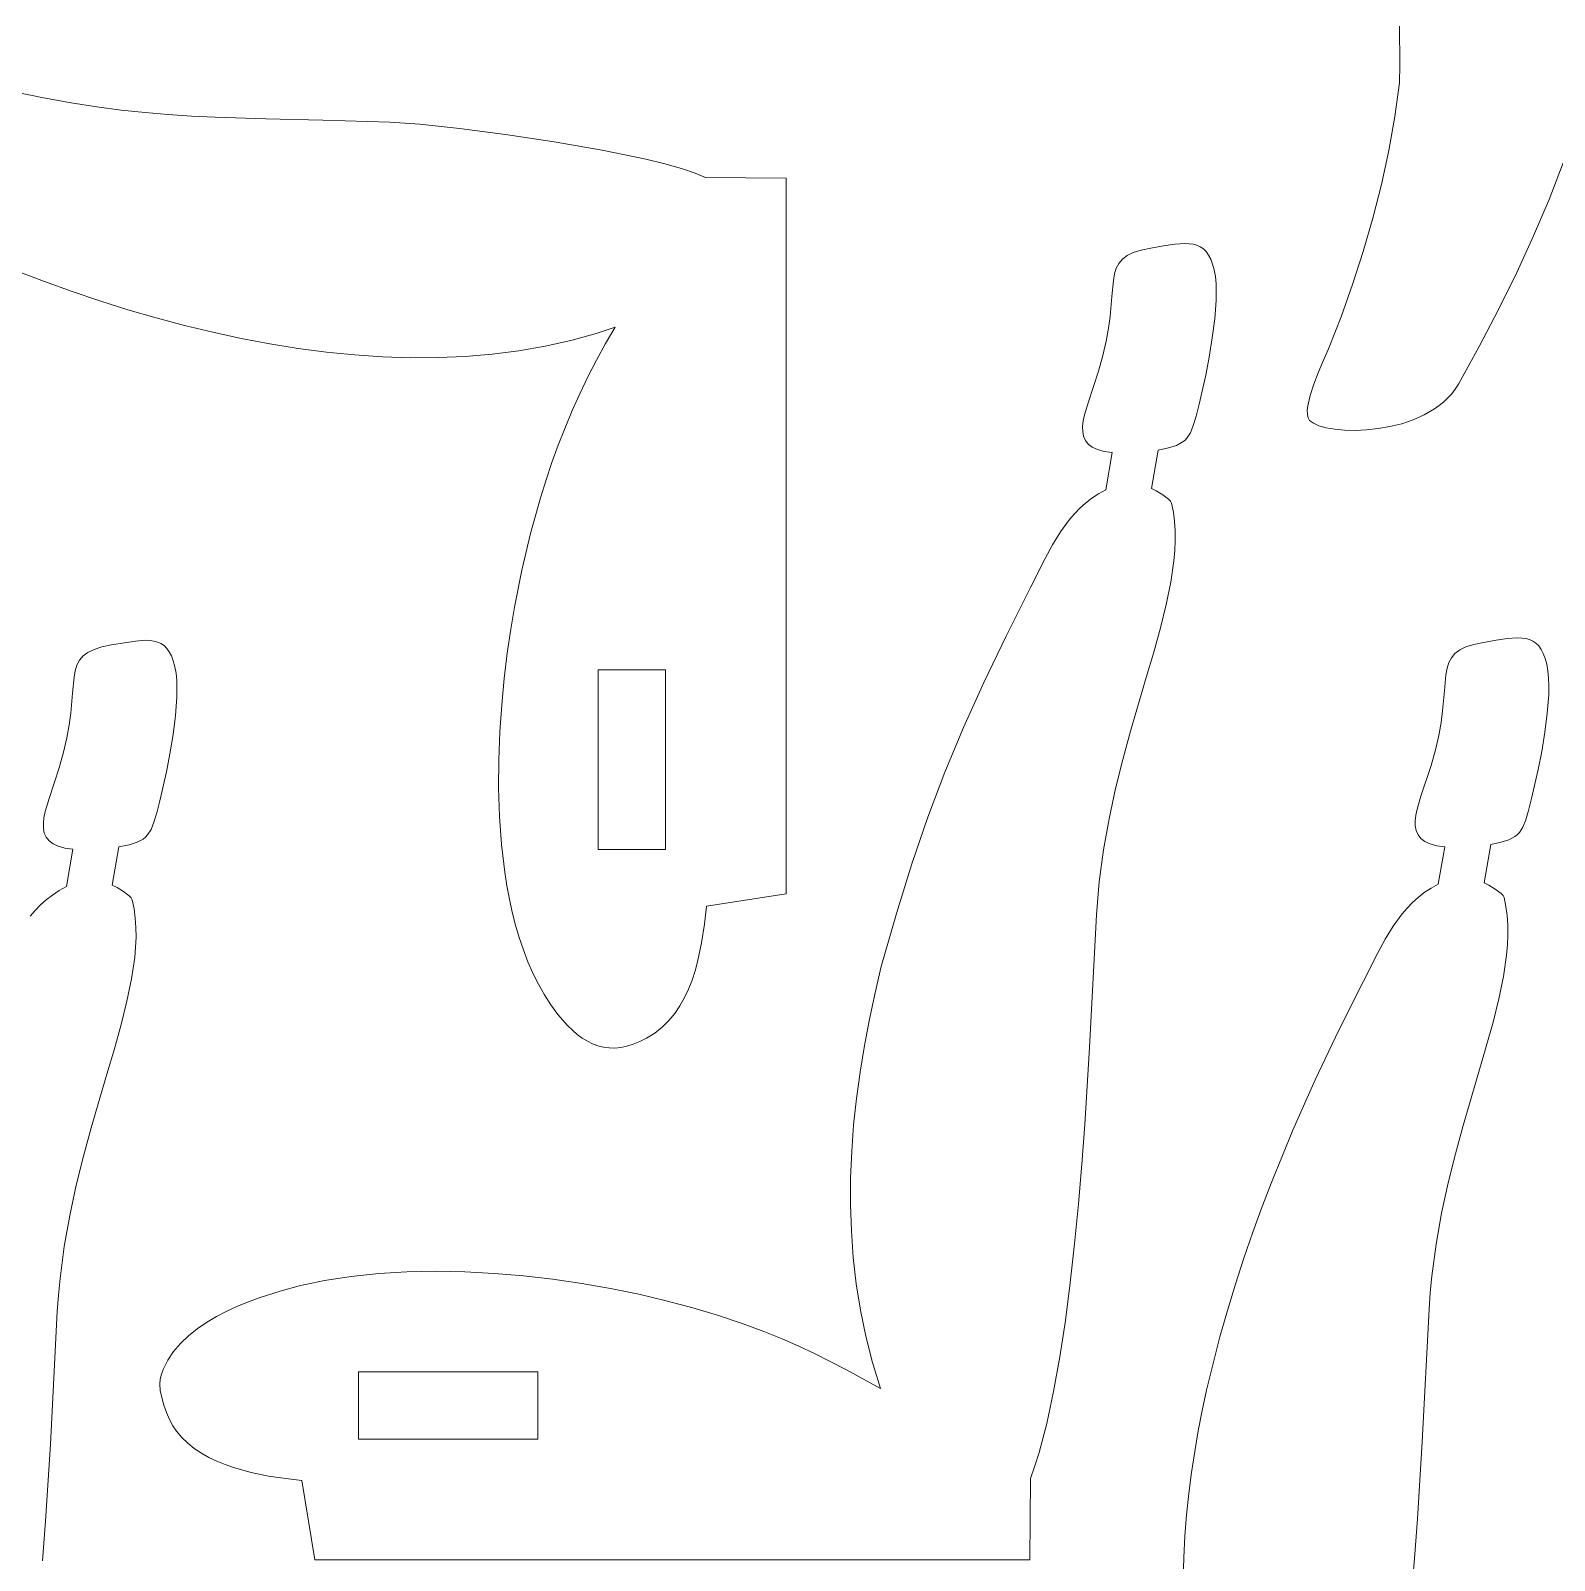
# Model space of a CAD drawing. Header units: centimetres. Extents: x -43.9 to 43.9, y -33.6 to 33.6.
# Drawn here: x 16.09 to 22.96, y -27.88 to -20.99 of the extents above; entities that cross this region are included whole.
import ezdxf

# ---------------------------------------------------------------- set-up
doc = ezdxf.new("R2010")
doc.units = ezdxf.units.CM
doc.header["$MEASUREMENT"] = 0
doc.layers.add('Camada 1', color=7, linetype='Continuous')

msp = doc.modelspace()

# ---------------------------------------------------------------- linework, layer by layer
at = {"layer": 'Camada 1', "color": 3, "lineweight": 9}
for points in [[(22.25954, -20.96661), (22.25954, -20.96661), (22.2615, -21.14157), (22.2615, -21.14157)], [(22.2615, -21.14157), (22.2615, -21.14157), (22.26044, -21.2224), (22.26044, -21.2224)], [(22.26044, -21.2224), (22.26044, -21.2224), (22.23918, -21.3744), (22.23918, -21.3744)], [(16.15002, -21.28924), (16.15002, -21.28924), (16.01711, -21.26226), (16.01711, -21.26226)], [(16.27358, -21.31162), (16.27358, -21.31162), (16.15002, -21.28924), (16.15002, -21.28924)], [(16.38968, -21.3299), (16.38968, -21.3299), (16.27358, -21.31162), (16.27358, -21.31162)], [(16.50018, -21.34456), (16.50018, -21.34456), (16.38968, -21.3299), (16.38968, -21.3299)], [(16.60696, -21.35609), (16.60696, -21.35609), (16.50018, -21.34456), (16.50018, -21.34456)], [(16.71192, -21.36498), (16.71192, -21.36498), (16.60696, -21.35609), (16.60696, -21.35609)], [(16.8169, -21.37171), (16.8169, -21.37171), (16.71192, -21.36498), (16.71192, -21.36498)], [(16.9238, -21.37675), (16.9238, -21.37675), (16.8169, -21.37171), (16.8169, -21.37171)], [(17.15087, -21.38377), (17.15087, -21.38377), (16.9238, -21.37675), (16.9238, -21.37675)], [(17.40814, -21.38995), (17.40814, -21.38995), (17.15087, -21.38377), (17.15087, -21.38377)], [(17.71063, -21.39916), (17.71063, -21.39916), (17.40814, -21.38995), (17.40814, -21.38995)], [(17.8452, -21.4085), (17.8452, -21.4085), (17.71063, -21.39916), (17.71063, -21.39916)], [(18.02418, -21.42757), (18.02418, -21.42757), (17.8452, -21.4085), (17.8452, -21.4085)], [(18.23151, -21.45463), (18.23151, -21.45463), (18.02418, -21.42757), (18.02418, -21.42757)], [(22.23918, -21.3744), (22.23918, -21.3744), (22.21175, -21.527), (22.21175, -21.527)], [(18.45121, -21.48795), (18.45121, -21.48795), (18.23151, -21.45463), (18.23151, -21.45463)], [(18.66722, -21.52578), (18.66722, -21.52578), (18.45121, -21.48795), (18.45121, -21.48795)], [(18.76883, -21.54584), (18.76883, -21.54584), (18.66722, -21.52578), (18.66722, -21.52578)], [(18.86352, -21.56639), (18.86352, -21.56639), (18.76883, -21.54584), (18.76883, -21.54584)], [(18.94929, -21.58719), (18.94929, -21.58719), (18.86352, -21.56639), (18.86352, -21.56639)], [(22.21175, -21.527), (22.21175, -21.527), (22.17858, -21.6796), (22.17858, -21.6796)], [(19.02411, -21.60804), (19.02411, -21.60804), (18.94929, -21.58719), (18.94929, -21.58719)], [(19.08599, -21.62872), (19.08599, -21.62872), (19.02411, -21.60804), (19.02411, -21.60804)], [(19.13295, -21.64901), (19.13295, -21.64901), (19.08599, -21.62872), (19.08599, -21.62872)], [(22.93392, -21.74745), (22.93392, -21.74745), (22.99752, -21.58252), (22.99752, -21.58252)], [(19.49638, -21.65152), (19.49638, -21.65152), (19.13295, -21.64901), (19.13295, -21.64901)], [(19.49613, -24.87653), (19.49613, -24.87653), (19.49638, -21.65152), (19.49638, -21.65152)], [(22.17858, -21.6796), (22.17858, -21.6796), (22.14003, -21.83155), (22.14003, -21.83155)], [(22.86416, -21.91224), (22.86416, -21.91224), (22.93392, -21.74745), (22.93392, -21.74745)], [(22.14003, -21.83155), (22.14003, -21.83155), (22.09656, -21.98221), (22.09656, -21.98221)], [(22.78832, -22.07741), (22.78832, -22.07741), (22.86416, -21.91224), (22.86416, -21.91224)], [(21.0605, -21.98726), (21.0605, -21.98726), (21.03255, -22.00068), (21.03255, -22.00068)], [(21.09591, -21.97616), (21.09591, -21.97616), (21.0605, -21.98726), (21.0605, -21.98726)], [(21.13979, -21.96706), (21.13979, -21.96706), (21.09591, -21.97616), (21.09591, -21.97616)], [(21.19721, -21.95726), (21.19721, -21.95726), (21.13979, -21.96706), (21.13979, -21.96706)], [(21.24791, -21.94975), (21.24791, -21.94975), (21.19721, -21.95726), (21.19721, -21.95726)], [(21.29215, -21.94656), (21.29215, -21.94656), (21.24791, -21.94975), (21.24791, -21.94975)], [(21.31191, -21.9472), (21.31191, -21.9472), (21.29215, -21.94656), (21.29215, -21.94656)], [(21.33015, -21.94968), (21.33015, -21.94968), (21.31191, -21.9472), (21.31191, -21.9472)], [(21.34691, -21.95424), (21.34691, -21.95424), (21.33015, -21.94968), (21.33015, -21.94968)], [(21.3622, -21.96113), (21.3622, -21.96113), (21.34691, -21.95424), (21.34691, -21.95424)], [(21.37606, -21.97059), (21.37606, -21.97059), (21.3622, -21.96113), (21.3622, -21.96113)], [(21.38852, -21.98288), (21.38852, -21.98288), (21.37606, -21.97059), (21.37606, -21.97059)], [(21.39963, -21.99825), (21.39963, -21.99825), (21.38852, -21.98288), (21.38852, -21.98288)], [(22.09656, -21.98221), (22.09656, -21.98221), (22.04856, -22.13097), (22.04856, -22.13097)], [(20.98374, -22.05778), (20.98374, -22.05778), (20.97589, -22.08342), (20.97589, -22.08342)], [(20.99515, -22.03563), (20.99515, -22.03563), (20.98374, -22.05778), (20.98374, -22.05778)], [(21.01109, -22.0167), (21.01109, -22.0167), (20.99515, -22.03563), (20.99515, -22.03563)], [(21.03255, -22.00068), (21.03255, -22.00068), (21.01109, -22.0167), (21.01109, -22.0167)], [(21.40938, -22.01696), (21.40938, -22.01696), (21.39963, -21.99825), (21.39963, -21.99825)], [(21.41784, -22.03925), (21.41784, -22.03925), (21.40938, -22.01696), (21.40938, -22.01696)], [(21.42503, -22.06537), (21.42503, -22.06537), (21.41784, -22.03925), (21.41784, -22.03925)], [(16.03047, -22.07127), (16.03047, -22.07127), (16.15367, -22.11807), (16.15367, -22.11807)], [(16.15367, -22.11807), (16.15367, -22.11807), (16.27812, -22.16269), (16.27812, -22.16269)], [(20.97062, -22.11287), (20.97062, -22.11287), (20.9639, -22.18442), (20.9639, -22.18442)], [(20.97589, -22.08342), (20.97589, -22.08342), (20.97062, -22.11287), (20.97062, -22.11287)], [(21.43024, -22.09475), (21.43024, -22.09475), (21.42503, -22.06537), (21.42503, -22.06537)], [(21.43328, -22.12773), (21.43328, -22.12773), (21.43024, -22.09475), (21.43024, -22.09475)], [(21.43431, -22.16379), (21.43431, -22.16379), (21.43328, -22.12773), (21.43328, -22.12773)], [(22.04856, -22.13097), (22.04856, -22.13097), (21.99643, -22.27721), (21.99643, -22.27721)], [(22.70648, -22.2435), (22.70648, -22.2435), (22.78832, -22.07741), (22.78832, -22.07741)], [(16.27812, -22.16269), (16.27812, -22.16269), (16.40363, -22.20492), (16.40363, -22.20492)], [(20.9639, -22.18442), (20.9639, -22.18442), (20.95574, -22.27479), (20.95574, -22.27479)], [(21.43354, -22.20241), (21.43354, -22.20241), (21.43431, -22.16379), (21.43431, -22.16379)], [(16.40363, -22.20492), (16.40363, -22.20492), (16.53002, -22.24461), (16.53002, -22.24461)], [(16.53002, -22.24461), (16.53002, -22.24461), (16.65712, -22.28155), (16.65712, -22.28155)], [(21.42742, -22.28513), (21.42742, -22.28513), (21.43354, -22.20241), (21.43354, -22.20241)], [(22.61872, -22.41101), (22.61872, -22.41101), (22.70648, -22.2435), (22.70648, -22.2435)], [(16.65712, -22.28155), (16.65712, -22.28155), (16.78475, -22.31556), (16.78475, -22.31556)], [(16.78475, -22.31556), (16.78475, -22.31556), (16.91271, -22.34647), (16.91271, -22.34647)], [(18.64006, -22.3517), (18.64006, -22.3517), (18.72555, -22.32362), (18.72555, -22.32362)], [(18.72555, -22.32362), (18.72555, -22.32362), (18.68239, -22.39749), (18.68239, -22.39749)], [(20.94869, -22.32778), (20.94869, -22.32778), (20.93835, -22.38637), (20.93835, -22.38637)], [(20.95574, -22.27479), (20.95574, -22.27479), (20.94869, -22.32778), (20.94869, -22.32778)], [(21.41651, -22.37165), (21.41651, -22.37165), (21.42742, -22.28513), (21.42742, -22.28513)], [(21.99643, -22.27721), (21.99643, -22.27721), (21.94059, -22.42029), (21.94059, -22.42029)], [(16.91271, -22.34647), (16.91271, -22.34647), (17.04085, -22.3741), (17.04085, -22.3741)], [(17.04085, -22.3741), (17.04085, -22.3741), (17.16897, -22.39826), (17.16897, -22.39826)], [(17.16897, -22.39826), (17.16897, -22.39826), (17.2969, -22.41878), (17.2969, -22.41878)], [(18.40997, -22.40926), (18.40997, -22.40926), (18.5261, -22.3833), (18.5261, -22.3833)], [(18.5261, -22.3833), (18.5261, -22.3833), (18.64006, -22.3517), (18.64006, -22.3517)], [(18.68239, -22.39749), (18.68239, -22.39749), (18.64153, -22.47198), (18.64153, -22.47198)], [(20.93835, -22.38637), (20.93835, -22.38637), (20.92373, -22.45088), (20.92373, -22.45088)], [(21.40241, -22.45769), (21.40241, -22.45769), (21.41651, -22.37165), (21.41651, -22.37165)], [(17.2969, -22.41878), (17.2969, -22.41878), (17.42446, -22.43546), (17.42446, -22.43546)], [(17.42446, -22.43546), (17.42446, -22.43546), (17.55146, -22.44813), (17.55146, -22.44813)], [(17.55146, -22.44813), (17.55146, -22.44813), (17.67773, -22.45662), (17.67773, -22.45662)], [(17.67773, -22.45662), (17.67773, -22.45662), (17.8031, -22.46071), (17.8031, -22.46071)], [(17.8031, -22.46071), (17.8031, -22.46071), (17.92737, -22.46026), (17.92737, -22.46026)], [(17.92737, -22.46026), (17.92737, -22.46026), (18.05037, -22.45507), (18.05037, -22.45507)], [(18.05037, -22.45507), (18.05037, -22.45507), (18.17193, -22.44497), (18.17193, -22.44497)], [(18.17193, -22.44497), (18.17193, -22.44497), (18.29186, -22.42975), (18.29186, -22.42975)], [(18.29186, -22.42975), (18.29186, -22.42975), (18.40997, -22.40926), (18.40997, -22.40926)], [(18.64153, -22.47198), (18.64153, -22.47198), (18.60289, -22.54713), (18.60289, -22.54713)], [(20.92373, -22.45088), (20.92373, -22.45088), (20.90387, -22.52159), (20.90387, -22.52159)], [(21.38671, -22.539), (21.38671, -22.539), (21.40241, -22.45769), (21.40241, -22.45769)], [(21.94059, -22.42029), (21.94059, -22.42029), (21.91341, -22.48219), (21.91341, -22.48219)], [(22.52509, -22.58048), (22.52509, -22.58048), (22.61872, -22.41101), (22.61872, -22.41101)], [(20.90387, -22.52159), (20.90387, -22.52159), (20.85794, -22.6591), (20.85794, -22.6591)], [(21.35691, -22.67035), (21.35691, -22.67035), (21.38671, -22.539), (21.38671, -22.539)], [(21.89386, -22.52861), (21.89386, -22.52861), (21.87427, -22.5796), (21.87427, -22.5796)], [(21.91341, -22.48219), (21.91341, -22.48219), (21.89386, -22.52861), (21.89386, -22.52861)], [(18.60289, -22.54713), (18.60289, -22.54713), (18.56643, -22.62293), (18.56643, -22.62293)], [(21.87427, -22.5796), (21.87427, -22.5796), (21.85761, -22.63088), (21.85761, -22.63088)], [(22.49566, -22.62313), (22.49566, -22.62313), (22.51128, -22.60252), (22.51128, -22.60252)], [(22.51128, -22.60252), (22.51128, -22.60252), (22.52509, -22.58048), (22.52509, -22.58048)], [(18.56643, -22.62293), (18.56643, -22.62293), (18.53204, -22.69939), (18.53204, -22.69939)], [(20.85794, -22.6591), (20.85794, -22.6591), (20.84059, -22.7187), (20.84059, -22.7187)], [(21.3432, -22.72394), (21.3432, -22.72394), (21.35691, -22.67035), (21.35691, -22.67035)], [(21.84685, -22.67814), (21.84685, -22.67814), (21.84459, -22.69891), (21.84459, -22.69891)], [(21.85761, -22.63088), (21.85761, -22.63088), (21.84685, -22.67814), (21.84685, -22.67814)], [(22.41792, -22.692), (22.41792, -22.692), (22.43938, -22.67676), (22.43938, -22.67676)], [(22.43938, -22.67676), (22.43938, -22.67676), (22.45958, -22.66023), (22.45958, -22.66023)], [(22.45958, -22.66023), (22.45958, -22.66023), (22.47838, -22.64236), (22.47838, -22.64236)], [(22.47838, -22.64236), (22.47838, -22.64236), (22.49566, -22.62313), (22.49566, -22.62313)], [(18.53204, -22.69939), (18.53204, -22.69939), (18.49968, -22.7765), (18.49968, -22.7765)], [(20.83502, -22.74581), (20.83502, -22.74581), (20.83217, -22.77098), (20.83217, -22.77098)], [(20.84059, -22.7187), (20.84059, -22.7187), (20.83502, -22.74581), (20.83502, -22.74581)], [(21.33074, -22.7662), (21.33074, -22.7662), (21.3432, -22.72394), (21.3432, -22.72394)], [(21.84459, -22.69891), (21.84459, -22.69891), (21.84492, -22.71707), (21.84492, -22.71707)], [(21.84492, -22.71707), (21.84492, -22.71707), (21.84821, -22.73209), (21.84821, -22.73209)], [(21.84821, -22.73209), (21.84821, -22.73209), (21.8548, -22.74341), (21.8548, -22.74341)], [(21.8548, -22.74341), (21.8548, -22.74341), (21.87178, -22.75638), (21.87178, -22.75638)], [(22.27016, -22.75818), (22.27016, -22.75818), (22.32215, -22.74071), (22.32215, -22.74071)], [(22.32215, -22.74071), (22.32215, -22.74071), (22.37175, -22.71874), (22.37175, -22.71874)], [(22.37175, -22.71874), (22.37175, -22.71874), (22.41792, -22.692), (22.41792, -22.692)], [(18.49968, -22.7765), (18.49968, -22.7765), (18.46928, -22.85428), (18.46928, -22.85428)], [(20.83217, -22.77098), (20.83217, -22.77098), (20.83253, -22.79408), (20.83253, -22.79408)], [(20.83253, -22.79408), (20.83253, -22.79408), (20.83658, -22.81501), (20.83658, -22.81501)], [(20.83658, -22.81501), (20.83658, -22.81501), (20.84481, -22.83365), (20.84481, -22.83365)], [(21.30176, -22.82358), (21.30176, -22.82358), (21.31758, -22.79884), (21.31758, -22.79884)], [(21.31758, -22.79884), (21.31758, -22.79884), (21.33074, -22.7662), (21.33074, -22.7662)], [(21.87178, -22.75638), (21.87178, -22.75638), (21.89706, -22.76752), (21.89706, -22.76752)], [(21.89706, -22.76752), (21.89706, -22.76752), (21.92957, -22.77653), (21.92957, -22.77653)], [(21.92957, -22.77653), (21.92957, -22.77653), (21.96826, -22.78318), (21.96826, -22.78318)], [(21.96826, -22.78318), (21.96826, -22.78318), (22.01205, -22.78716), (22.01205, -22.78716)], [(22.01205, -22.78716), (22.01205, -22.78716), (22.05987, -22.78826), (22.05987, -22.78826)], [(22.05987, -22.78826), (22.05987, -22.78826), (22.11066, -22.78616), (22.11066, -22.78616)], [(22.11066, -22.78616), (22.11066, -22.78616), (22.16336, -22.78063), (22.16336, -22.78063)], [(22.16336, -22.78063), (22.16336, -22.78063), (22.21688, -22.77138), (22.21688, -22.77138)], [(22.21688, -22.77138), (22.21688, -22.77138), (22.27016, -22.75818), (22.27016, -22.75818)], [(18.46928, -22.85428), (18.46928, -22.85428), (18.44075, -22.93272), (18.44075, -22.93272)], [(20.84481, -22.83365), (20.84481, -22.83365), (20.85771, -22.84987), (20.85771, -22.84987)], [(20.85771, -22.84987), (20.85771, -22.84987), (20.87576, -22.86356), (20.87576, -22.86356)], [(20.87576, -22.86356), (20.87576, -22.86356), (20.89946, -22.87463), (20.89946, -22.87463)], [(20.89946, -22.87463), (20.89946, -22.87463), (20.92928, -22.88294), (20.92928, -22.88294)], [(20.92928, -22.88294), (20.92928, -22.88294), (20.96572, -22.88837), (20.96572, -22.88837)], [(20.96572, -22.88837), (20.96572, -22.88837), (20.9361, -23.05629), (20.9361, -23.05629)], [(21.1424, -23.05013), (21.1424, -23.05013), (21.17278, -22.87779), (21.17278, -22.87779)], [(21.17278, -22.87779), (21.17278, -22.87779), (21.21879, -22.86752), (21.21879, -22.86752)], [(21.21879, -22.86752), (21.21879, -22.86752), (21.25433, -22.85621), (21.25433, -22.85621)], [(21.25433, -22.85621), (21.25433, -22.85621), (21.28133, -22.84213), (21.28133, -22.84213)], [(21.28133, -22.84213), (21.28133, -22.84213), (21.29224, -22.83351), (21.29224, -22.83351)], [(21.29224, -22.83351), (21.29224, -22.83351), (21.30176, -22.82358), (21.30176, -22.82358)], [(18.44075, -22.93272), (18.44075, -22.93272), (18.41404, -23.01185), (18.41404, -23.01185)], [(18.41404, -23.01185), (18.41404, -23.01185), (18.38906, -23.09165), (18.38906, -23.09165)], [(18.38906, -23.09165), (18.38906, -23.09165), (18.34406, -23.25331), (18.34406, -23.25331)], [(20.87307, -23.09451), (20.87307, -23.09451), (20.84512, -23.11616), (20.84512, -23.11616)], [(20.90334, -23.07451), (20.90334, -23.07451), (20.87307, -23.09451), (20.87307, -23.09451)], [(20.9361, -23.05629), (20.9361, -23.05629), (20.90334, -23.07451), (20.90334, -23.07451)], [(21.16413, -23.06105), (21.16413, -23.06105), (21.1424, -23.05013), (21.1424, -23.05013)], [(21.19308, -23.07824), (21.19308, -23.07824), (21.16413, -23.06105), (21.16413, -23.06105)], [(21.21929, -23.0978), (21.21929, -23.0978), (21.19308, -23.07824), (21.19308, -23.07824)], [(20.7953, -23.16395), (20.7953, -23.16395), (20.77303, -23.18985), (20.77303, -23.18985)], [(20.81926, -23.13934), (20.81926, -23.13934), (20.7953, -23.16395), (20.7953, -23.16395)], [(20.84512, -23.11616), (20.84512, -23.11616), (20.81926, -23.13934), (20.81926, -23.13934)], [(21.22828, -23.10726), (21.22828, -23.10726), (21.21929, -23.0978), (21.21929, -23.0978)], [(21.23285, -23.11588), (21.23285, -23.11588), (21.22828, -23.10726), (21.22828, -23.10726)], [(21.24109, -23.15637), (21.24109, -23.15637), (21.23285, -23.11588), (21.23285, -23.11588)], [(21.24656, -23.19804), (21.24656, -23.19804), (21.24109, -23.15637), (21.24109, -23.15637)], [(20.77303, -23.18985), (20.77303, -23.18985), (20.73276, -23.24506), (20.73276, -23.24506)], [(21.2494, -23.24086), (21.2494, -23.24086), (21.24656, -23.19804), (21.24656, -23.19804)], [(18.34406, -23.25331), (18.34406, -23.25331), (18.30519, -23.41776), (18.30519, -23.41776)], [(20.73276, -23.24506), (20.73276, -23.24506), (20.69687, -23.304), (20.69687, -23.304)], [(21.24785, -23.33001), (21.24785, -23.33001), (21.24978, -23.28486), (21.24978, -23.28486)], [(21.24978, -23.28486), (21.24978, -23.28486), (21.2494, -23.24086), (21.2494, -23.24086)], [(20.66372, -23.36573), (20.66372, -23.36573), (20.59924, -23.49364), (20.59924, -23.49364)], [(20.69687, -23.304), (20.69687, -23.304), (20.66372, -23.36573), (20.66372, -23.36573)], [(21.24377, -23.37631), (21.24377, -23.37631), (21.24785, -23.33001), (21.24785, -23.33001)], [(18.30519, -23.41776), (18.30519, -23.41776), (18.27188, -23.58502), (18.27188, -23.58502)], [(21.22977, -23.47238), (21.22977, -23.47238), (21.24377, -23.37631), (21.24377, -23.37631)], [(20.59924, -23.49364), (20.59924, -23.49364), (20.48718, -23.71536), (20.48718, -23.71536)], [(21.20904, -23.57302), (21.20904, -23.57302), (21.22977, -23.47238), (21.22977, -23.47238)], [(21.18282, -23.67819), (21.18282, -23.67819), (21.20904, -23.57302), (21.20904, -23.57302)], [(18.27188, -23.58502), (18.27188, -23.58502), (18.25491, -23.68496), (18.25491, -23.68496)], [(18.25491, -23.68496), (18.25491, -23.68496), (18.23927, -23.79237), (18.23927, -23.79237)], [(20.48718, -23.71536), (20.48718, -23.71536), (20.38635, -23.92515), (20.38635, -23.92515)], [(21.15239, -23.78787), (21.15239, -23.78787), (21.18282, -23.67819), (21.18282, -23.67819)], [(16.37721, -23.77524), (16.37721, -23.77524), (16.34925, -23.78867), (16.34925, -23.78867)], [(16.41262, -23.76414), (16.41262, -23.76414), (16.37721, -23.77524), (16.37721, -23.77524)], [(16.45649, -23.75505), (16.45649, -23.75505), (16.41262, -23.76414), (16.41262, -23.76414)], [(16.5139, -23.74524), (16.5139, -23.74524), (16.45649, -23.75505), (16.45649, -23.75505)], [(16.5646, -23.73775), (16.5646, -23.73775), (16.5139, -23.74524), (16.5139, -23.74524)], [(16.60883, -23.73456), (16.60883, -23.73456), (16.5646, -23.73775), (16.5646, -23.73775)], [(16.6286, -23.7352), (16.6286, -23.7352), (16.60883, -23.73456), (16.60883, -23.73456)], [(16.64684, -23.73768), (16.64684, -23.73768), (16.6286, -23.7352), (16.6286, -23.7352)], [(16.66359, -23.74222), (16.66359, -23.74222), (16.64684, -23.73768), (16.64684, -23.73768)], [(16.67888, -23.74911), (16.67888, -23.74911), (16.66359, -23.74222), (16.66359, -23.74222)], [(16.69275, -23.75857), (16.69275, -23.75857), (16.67888, -23.74911), (16.67888, -23.74911)], [(16.70522, -23.77087), (16.70522, -23.77087), (16.69275, -23.75857), (16.69275, -23.75857)], [(16.71631, -23.78624), (16.71631, -23.78624), (16.70522, -23.77087), (16.70522, -23.77087)], [(22.53117, -23.7778), (22.53117, -23.7778), (22.50972, -23.79383), (22.50972, -23.79383)], [(22.55913, -23.76439), (22.55913, -23.76439), (22.53117, -23.7778), (22.53117, -23.7778)], [(22.59454, -23.75329), (22.59454, -23.75329), (22.55913, -23.76439), (22.55913, -23.76439)], [(22.63842, -23.7442), (22.63842, -23.7442), (22.59454, -23.75329), (22.59454, -23.75329)], [(22.69582, -23.73438), (22.69582, -23.73438), (22.63842, -23.7442), (22.63842, -23.7442)], [(22.74653, -23.72688), (22.74653, -23.72688), (22.69582, -23.73438), (22.69582, -23.73438)], [(22.79076, -23.72369), (22.79076, -23.72369), (22.74653, -23.72688), (22.74653, -23.72688)], [(22.81053, -23.72434), (22.81053, -23.72434), (22.79076, -23.72369), (22.79076, -23.72369)], [(22.82877, -23.72681), (22.82877, -23.72681), (22.81053, -23.72434), (22.81053, -23.72434)], [(22.84552, -23.73137), (22.84552, -23.73137), (22.82877, -23.72681), (22.82877, -23.72681)], [(22.86083, -23.73825), (22.86083, -23.73825), (22.84552, -23.73137), (22.84552, -23.73137)], [(22.87469, -23.74771), (22.87469, -23.74771), (22.86083, -23.73825), (22.86083, -23.73825)], [(22.88715, -23.76001), (22.88715, -23.76001), (22.87469, -23.74771), (22.87469, -23.74771)], [(22.89825, -23.77539), (22.89825, -23.77539), (22.88715, -23.76001), (22.88715, -23.76001)], [(22.90801, -23.79409), (22.90801, -23.79409), (22.89825, -23.77539), (22.89825, -23.77539)], [(16.30044, -23.84576), (16.30044, -23.84576), (16.29259, -23.87142), (16.29259, -23.87142)], [(16.31185, -23.82362), (16.31185, -23.82362), (16.30044, -23.84576), (16.30044, -23.84576)], [(16.3278, -23.80469), (16.3278, -23.80469), (16.31185, -23.82362), (16.31185, -23.82362)], [(16.34925, -23.78867), (16.34925, -23.78867), (16.3278, -23.80469), (16.3278, -23.80469)], [(16.72608, -23.80495), (16.72608, -23.80495), (16.71631, -23.78624), (16.71631, -23.78624)], [(16.73454, -23.82724), (16.73454, -23.82724), (16.72608, -23.80495), (16.72608, -23.80495)], [(16.74172, -23.85336), (16.74172, -23.85336), (16.73454, -23.82724), (16.73454, -23.82724)], [(16.74694, -23.88274), (16.74694, -23.88274), (16.74172, -23.85336), (16.74172, -23.85336)], [(18.23927, -23.79237), (18.23927, -23.79237), (18.22552, -23.90606), (18.22552, -23.90606)], [(21.11899, -23.90202), (21.11899, -23.90202), (21.15239, -23.78787), (21.15239, -23.78787)], [(22.48236, -23.83491), (22.48236, -23.83491), (22.47451, -23.86056), (22.47451, -23.86056)], [(22.49377, -23.81277), (22.49377, -23.81277), (22.48236, -23.83491), (22.48236, -23.83491)], [(22.50972, -23.79383), (22.50972, -23.79383), (22.49377, -23.81277), (22.49377, -23.81277)], [(22.91647, -23.81638), (22.91647, -23.81638), (22.90801, -23.79409), (22.90801, -23.79409)], [(22.92366, -23.8425), (22.92366, -23.8425), (22.91647, -23.81638), (22.91647, -23.81638)], [(22.92888, -23.87186), (22.92888, -23.87186), (22.92366, -23.8425), (22.92366, -23.8425)], [(16.2873, -23.90087), (16.2873, -23.90087), (16.28058, -23.97242), (16.28058, -23.97242)], [(16.29259, -23.87142), (16.29259, -23.87142), (16.2873, -23.90087), (16.2873, -23.90087)], [(16.74998, -23.91572), (16.74998, -23.91572), (16.74694, -23.88274), (16.74694, -23.88274)], [(16.751, -23.95179), (16.751, -23.95179), (16.74998, -23.91572), (16.74998, -23.91572)], [(18.22552, -23.90606), (18.22552, -23.90606), (18.21417, -24.02487), (18.21417, -24.02487)], [(21.04828, -24.14359), (21.04828, -24.14359), (21.11899, -23.90202), (21.11899, -23.90202)], [(22.46923, -23.89002), (22.46923, -23.89002), (22.46251, -23.96155), (22.46251, -23.96155)], [(22.47451, -23.86056), (22.47451, -23.86056), (22.46923, -23.89002), (22.46923, -23.89002)], [(22.93191, -23.90484), (22.93191, -23.90484), (22.92888, -23.87186), (22.92888, -23.87186)], [(22.93293, -23.9409), (22.93293, -23.9409), (22.93191, -23.90484), (22.93191, -23.90484)], [(16.28058, -23.97242), (16.28058, -23.97242), (16.27243, -24.06278), (16.27243, -24.06278)], [(16.74412, -24.07313), (16.74412, -24.07313), (16.75024, -23.9904), (16.75024, -23.9904)], [(16.75024, -23.9904), (16.75024, -23.9904), (16.751, -23.95179), (16.751, -23.95179)], [(20.38635, -23.92515), (20.38635, -23.92515), (20.29509, -24.12787), (20.29509, -24.12787)], [(22.46251, -23.96155), (22.46251, -23.96155), (22.45436, -24.05192), (22.45436, -24.05192)], [(22.92605, -24.06225), (22.92605, -24.06225), (22.93217, -23.97951), (22.93217, -23.97951)], [(22.93217, -23.97951), (22.93217, -23.97951), (22.93293, -23.9409), (22.93293, -23.9409)], [(18.21417, -24.02487), (18.21417, -24.02487), (18.20581, -24.14761), (18.20581, -24.14761)], [(22.45436, -24.05192), (22.45436, -24.05192), (22.44731, -24.10491), (22.44731, -24.10491)], [(16.26537, -24.11578), (16.26537, -24.11578), (16.25503, -24.17437), (16.25503, -24.17437)], [(16.27243, -24.06278), (16.27243, -24.06278), (16.26537, -24.11578), (16.26537, -24.11578)], [(16.73321, -24.15964), (16.73321, -24.15964), (16.74412, -24.07313), (16.74412, -24.07313)], [(20.29509, -24.12787), (20.29509, -24.12787), (20.21177, -24.32836), (20.21177, -24.32836)], [(22.44731, -24.10491), (22.44731, -24.10491), (22.43697, -24.16351), (22.43697, -24.16351)], [(22.91514, -24.14879), (22.91514, -24.14879), (22.92605, -24.06225), (22.92605, -24.06225)], [(16.25503, -24.17437), (16.25503, -24.17437), (16.24042, -24.23888), (16.24042, -24.23888)], [(16.71911, -24.24568), (16.71911, -24.24568), (16.73321, -24.15964), (16.73321, -24.15964)], [(18.20581, -24.14761), (18.20581, -24.14761), (18.20098, -24.27309), (18.20098, -24.27309)], [(21.01347, -24.27094), (21.01347, -24.27094), (21.04828, -24.14359), (21.04828, -24.14359)], [(22.43697, -24.16351), (22.43697, -24.16351), (22.42236, -24.22802), (22.42236, -24.22802)], [(22.90104, -24.23485), (22.90104, -24.23485), (22.91514, -24.14879), (22.91514, -24.14879)], [(16.24042, -24.23888), (16.24042, -24.23888), (16.22056, -24.30958), (16.22056, -24.30958)], [(16.70341, -24.32698), (16.70341, -24.32698), (16.71911, -24.24568), (16.71911, -24.24568)], [(22.42236, -24.22802), (22.42236, -24.22802), (22.4025, -24.29873), (22.4025, -24.29873)], [(22.88534, -24.31616), (22.88534, -24.31616), (22.90104, -24.23485), (22.90104, -24.23485)], [(16.22056, -24.30958), (16.22056, -24.30958), (16.17462, -24.4471), (16.17462, -24.4471)], [(16.67359, -24.45835), (16.67359, -24.45835), (16.70341, -24.32698), (16.70341, -24.32698)], [(18.20098, -24.27309), (18.20098, -24.27309), (18.20023, -24.40016), (18.20023, -24.40016)], [(20.21177, -24.32836), (20.21177, -24.32836), (20.1347, -24.53148), (20.1347, -24.53148)], [(20.98072, -24.40264), (20.98072, -24.40264), (21.01347, -24.27094), (21.01347, -24.27094)], [(22.4025, -24.29873), (22.4025, -24.29873), (22.35653, -24.43636), (22.35653, -24.43636)], [(22.85553, -24.44749), (22.85553, -24.44749), (22.88534, -24.31616), (22.88534, -24.31616)], [(18.20023, -24.40016), (18.20023, -24.40016), (18.2041, -24.52762), (18.2041, -24.52762)], [(20.95126, -24.53862), (20.95126, -24.53862), (20.98072, -24.40264), (20.98072, -24.40264)], [(16.17462, -24.4471), (16.17462, -24.4471), (16.15727, -24.50669), (16.15727, -24.50669)], [(16.65988, -24.51195), (16.65988, -24.51195), (16.67359, -24.45835), (16.67359, -24.45835)], [(22.35653, -24.43636), (22.35653, -24.43636), (22.33919, -24.49596), (22.33919, -24.49596)], [(22.84182, -24.50101), (22.84182, -24.50101), (22.85553, -24.44749), (22.85553, -24.44749)], [(16.15171, -24.53381), (16.15171, -24.53381), (16.14886, -24.55897), (16.14886, -24.55897)], [(16.15727, -24.50669), (16.15727, -24.50669), (16.15171, -24.53381), (16.15171, -24.53381)], [(16.64741, -24.55422), (16.64741, -24.55422), (16.65988, -24.51195), (16.65988, -24.51195)], [(18.2041, -24.52762), (18.2041, -24.52762), (18.21315, -24.6543), (18.21315, -24.6543)], [(20.1347, -24.53148), (20.1347, -24.53148), (20.06226, -24.7421), (20.06226, -24.7421)], [(20.92634, -24.67887), (20.92634, -24.67887), (20.95126, -24.53862), (20.95126, -24.53862)], [(22.33362, -24.52305), (22.33362, -24.52305), (22.33079, -24.5482), (22.33079, -24.5482)], [(22.33919, -24.49596), (22.33919, -24.49596), (22.33362, -24.52305), (22.33362, -24.52305)], [(22.81623, -24.57589), (22.81623, -24.57589), (22.82938, -24.54325), (22.82938, -24.54325)], [(22.82938, -24.54325), (22.82938, -24.54325), (22.84182, -24.50101), (22.84182, -24.50101)], [(16.14886, -24.55897), (16.14886, -24.55897), (16.14922, -24.58208), (16.14922, -24.58208)], [(16.14922, -24.58208), (16.14922, -24.58208), (16.15327, -24.603), (16.15327, -24.603)], [(16.15327, -24.603), (16.15327, -24.603), (16.16151, -24.62163), (16.16151, -24.62163)], [(16.6089, -24.62154), (16.6089, -24.62154), (16.61842, -24.6116), (16.61842, -24.6116)], [(16.61842, -24.6116), (16.61842, -24.6116), (16.63425, -24.58686), (16.63425, -24.58686)], [(16.63425, -24.58686), (16.63425, -24.58686), (16.64741, -24.55422), (16.64741, -24.55422)], [(22.33079, -24.5482), (22.33079, -24.5482), (22.33115, -24.57127), (22.33115, -24.57127)], [(22.33115, -24.57127), (22.33115, -24.57127), (22.3352, -24.59218), (22.3352, -24.59218)], [(22.3352, -24.59218), (22.3352, -24.59218), (22.34345, -24.61079), (22.34345, -24.61079)], [(22.34345, -24.61079), (22.34345, -24.61079), (22.35635, -24.62699), (22.35635, -24.62699)], [(22.77998, -24.61923), (22.77998, -24.61923), (22.7909, -24.6106), (22.7909, -24.6106)], [(22.7909, -24.6106), (22.7909, -24.6106), (22.80041, -24.60065), (22.80041, -24.60065)], [(22.80041, -24.60065), (22.80041, -24.60065), (22.81623, -24.57589), (22.81623, -24.57589)], [(16.16151, -24.62163), (16.16151, -24.62163), (16.17441, -24.63785), (16.17441, -24.63785)], [(16.17441, -24.63785), (16.17441, -24.63785), (16.19246, -24.65155), (16.19246, -24.65155)], [(16.19246, -24.65155), (16.19246, -24.65155), (16.21615, -24.66262), (16.21615, -24.66262)], [(16.21615, -24.66262), (16.21615, -24.66262), (16.24597, -24.67092), (16.24597, -24.67092)], [(16.24597, -24.67092), (16.24597, -24.67092), (16.2824, -24.67636), (16.2824, -24.67636)], [(16.2824, -24.67636), (16.2824, -24.67636), (16.25278, -24.84429), (16.25278, -24.84429)], [(16.45908, -24.83812), (16.45908, -24.83812), (16.48946, -24.66578), (16.48946, -24.66578)], [(16.48946, -24.66578), (16.48946, -24.66578), (16.53545, -24.65552), (16.53545, -24.65552)], [(16.53545, -24.65552), (16.53545, -24.65552), (16.57099, -24.64421), (16.57099, -24.64421)], [(16.57099, -24.64421), (16.57099, -24.64421), (16.59799, -24.63014), (16.59799, -24.63014)], [(16.59799, -24.63014), (16.59799, -24.63014), (16.6089, -24.62154), (16.6089, -24.62154)], [(18.21315, -24.6543), (18.21315, -24.6543), (18.22792, -24.77902), (18.22792, -24.77902)], [(20.90724, -24.82336), (20.90724, -24.82336), (20.92634, -24.67887), (20.92634, -24.67887)], [(22.35635, -24.62699), (22.35635, -24.62699), (22.3744, -24.64068), (22.3744, -24.64068)], [(22.3744, -24.64068), (22.3744, -24.64068), (22.3981, -24.65174), (22.3981, -24.65174)], [(22.3981, -24.65174), (22.3981, -24.65174), (22.42791, -24.66005), (22.42791, -24.66005)], [(22.42791, -24.66005), (22.42791, -24.66005), (22.46433, -24.66551), (22.46433, -24.66551)], [(22.46433, -24.66551), (22.46433, -24.66551), (22.43471, -24.83343), (22.43471, -24.83343)], [(22.64101, -24.82726), (22.64101, -24.82726), (22.67139, -24.65493), (22.67139, -24.65493)], [(22.67139, -24.65493), (22.67139, -24.65493), (22.71743, -24.64466), (22.71743, -24.64466)], [(22.71743, -24.64466), (22.71743, -24.64466), (22.75298, -24.63333), (22.75298, -24.63333)], [(22.75298, -24.63333), (22.75298, -24.63333), (22.77998, -24.61923), (22.77998, -24.61923)], [(20.06226, -24.7421), (20.06226, -24.7421), (19.99278, -24.96505), (19.99278, -24.96505)], [(18.22792, -24.77902), (18.22792, -24.77902), (18.23763, -24.84027), (18.23763, -24.84027)], [(16.18977, -24.8825), (16.18977, -24.8825), (16.16182, -24.90415), (16.16182, -24.90415)], [(16.22003, -24.86251), (16.22003, -24.86251), (16.18977, -24.8825), (16.18977, -24.8825)], [(16.25278, -24.84429), (16.25278, -24.84429), (16.22003, -24.86251), (16.22003, -24.86251)], [(16.48081, -24.84905), (16.48081, -24.84905), (16.45908, -24.83812), (16.45908, -24.83812)], [(16.50976, -24.86624), (16.50976, -24.86624), (16.48081, -24.84905), (16.48081, -24.84905)], [(16.53599, -24.88579), (16.53599, -24.88579), (16.50976, -24.86624), (16.50976, -24.86624)], [(16.54496, -24.89526), (16.54496, -24.89526), (16.53599, -24.88579), (16.53599, -24.88579)], [(18.23763, -24.84027), (18.23763, -24.84027), (18.24897, -24.90059), (18.24897, -24.90059)], [(19.13753, -24.93254), (19.13753, -24.93254), (19.49613, -24.87653), (19.49613, -24.87653)], [(20.90024, -24.89719), (20.90024, -24.89719), (20.90724, -24.82336), (20.90724, -24.82336)], [(22.3717, -24.87163), (22.3717, -24.87163), (22.34375, -24.89329), (22.34375, -24.89329)], [(22.40196, -24.85164), (22.40196, -24.85164), (22.3717, -24.87163), (22.3717, -24.87163)], [(22.43471, -24.83343), (22.43471, -24.83343), (22.40196, -24.85164), (22.40196, -24.85164)], [(22.66275, -24.83819), (22.66275, -24.83819), (22.64101, -24.82726), (22.64101, -24.82726)], [(22.69169, -24.85537), (22.69169, -24.85537), (22.66275, -24.83819), (22.66275, -24.83819)], [(22.71791, -24.87492), (22.71791, -24.87492), (22.69169, -24.85537), (22.69169, -24.85537)], [(22.72689, -24.8844), (22.72689, -24.8844), (22.71791, -24.87492), (22.71791, -24.87492)], [(22.73146, -24.89301), (22.73146, -24.89301), (22.72689, -24.8844), (22.72689, -24.8844)], [(16.11199, -24.95195), (16.11199, -24.95195), (16.08972, -24.97785), (16.08972, -24.97785)], [(16.13596, -24.92734), (16.13596, -24.92734), (16.11199, -24.95195), (16.11199, -24.95195)], [(16.16182, -24.90415), (16.16182, -24.90415), (16.13596, -24.92734), (16.13596, -24.92734)], [(16.54953, -24.90386), (16.54953, -24.90386), (16.54496, -24.89526), (16.54496, -24.89526)], [(16.55778, -24.94437), (16.55778, -24.94437), (16.54953, -24.90386), (16.54953, -24.90386)], [(16.56324, -24.98606), (16.56324, -24.98606), (16.55778, -24.94437), (16.55778, -24.94437)], [(18.24897, -24.90059), (18.24897, -24.90059), (18.26202, -24.95983), (18.26202, -24.95983)], [(19.12793, -25.01346), (19.12793, -25.01346), (19.13753, -24.93254), (19.13753, -24.93254)], [(20.89519, -24.97205), (20.89519, -24.97205), (20.90024, -24.89719), (20.90024, -24.89719)], [(22.29392, -24.94108), (22.29392, -24.94108), (22.27166, -24.96698), (22.27166, -24.96698)], [(22.31789, -24.91647), (22.31789, -24.91647), (22.29392, -24.94108), (22.29392, -24.94108)], [(22.34375, -24.89329), (22.34375, -24.89329), (22.31789, -24.91647), (22.31789, -24.91647)], [(22.73971, -24.93351), (22.73971, -24.93351), (22.73146, -24.89301), (22.73146, -24.89301)], [(22.74518, -24.97517), (22.74518, -24.97517), (22.73971, -24.93351), (22.73971, -24.93351)], [(16.56608, -25.0289), (16.56608, -25.0289), (16.56324, -24.98606), (16.56324, -24.98606)], [(18.26202, -24.95983), (18.26202, -24.95983), (18.27685, -25.01784), (18.27685, -25.01784)], [(18.27685, -25.01784), (18.27685, -25.01784), (18.29352, -25.07449), (18.29352, -25.07449)], [(19.11498, -25.09775), (19.11498, -25.09775), (19.12793, -25.01346), (19.12793, -25.01346)], [(19.99278, -24.96505), (19.99278, -24.96505), (19.92462, -25.20521), (19.92462, -25.20521)], [(20.86365, -25.56896), (20.86365, -25.56896), (20.89519, -24.97205), (20.89519, -24.97205)], [(22.23139, -25.02219), (22.23139, -25.02219), (22.19547, -25.08114), (22.19547, -25.08114)], [(22.27166, -24.96698), (22.27166, -24.96698), (22.23139, -25.02219), (22.23139, -25.02219)], [(22.74803, -25.01801), (22.74803, -25.01801), (22.74518, -24.97517), (22.74518, -24.97517)], [(22.74841, -25.062), (22.74841, -25.062), (22.74803, -25.01801), (22.74803, -25.01801)], [(16.56454, -25.11806), (16.56454, -25.11806), (16.56647, -25.0729), (16.56647, -25.0729)], [(16.56647, -25.0729), (16.56647, -25.0729), (16.56608, -25.0289), (16.56608, -25.0289)], [(18.29352, -25.07449), (18.29352, -25.07449), (18.31211, -25.12961), (18.31211, -25.12961)], [(22.19547, -25.08114), (22.19547, -25.08114), (22.16232, -25.14286), (22.16232, -25.14286)], [(22.74647, -25.10716), (22.74647, -25.10716), (22.74841, -25.062), (22.74841, -25.062)], [(16.54645, -25.26045), (16.54645, -25.26045), (16.56044, -25.16438), (16.56044, -25.16438)], [(16.56044, -25.16438), (16.56044, -25.16438), (16.56454, -25.11806), (16.56454, -25.11806)], [(18.31211, -25.12961), (18.31211, -25.12961), (18.33267, -25.18305), (18.33267, -25.18305)], [(19.0969, -25.18278), (19.0969, -25.18278), (19.11498, -25.09775), (19.11498, -25.09775)], [(22.16232, -25.14286), (22.16232, -25.14286), (22.09785, -25.27078), (22.09785, -25.27078)], [(22.72839, -25.24955), (22.72839, -25.24955), (22.74239, -25.15348), (22.74239, -25.15348)], [(22.74239, -25.15348), (22.74239, -25.15348), (22.74647, -25.10716), (22.74647, -25.10716)], [(18.33267, -25.18305), (18.33267, -25.18305), (18.3553, -25.23468), (18.3553, -25.23468)], [(19.07193, -25.26592), (19.07193, -25.26592), (19.08539, -25.22475), (19.08539, -25.22475)], [(19.08539, -25.22475), (19.08539, -25.22475), (19.0969, -25.18278), (19.0969, -25.18278)], [(19.92462, -25.20521), (19.92462, -25.20521), (19.89662, -25.32349), (19.89662, -25.32349)], [(16.52572, -25.36109), (16.52572, -25.36109), (16.54645, -25.26045), (16.54645, -25.26045)], [(18.3553, -25.23468), (18.3553, -25.23468), (18.38004, -25.28436), (18.38004, -25.28436)], [(18.38004, -25.28436), (18.38004, -25.28436), (18.40697, -25.33191), (18.40697, -25.33191)], [(19.05629, -25.30599), (19.05629, -25.30599), (19.07193, -25.26592), (19.07193, -25.26592)], [(22.09785, -25.27078), (22.09785, -25.27078), (21.98674, -25.4918), (21.98674, -25.4918)], [(22.70765, -25.35019), (22.70765, -25.35019), (22.72839, -25.24955), (22.72839, -25.24955)], [(16.4995, -25.46625), (16.4995, -25.46625), (16.52572, -25.36109), (16.52572, -25.36109)], [(18.40697, -25.33191), (18.40697, -25.33191), (18.43615, -25.37721), (18.43615, -25.37721)], [(19.0176, -25.38144), (19.0176, -25.38144), (19.03825, -25.34459), (19.03825, -25.34459)], [(19.03825, -25.34459), (19.03825, -25.34459), (19.05629, -25.30599), (19.05629, -25.30599)], [(19.89662, -25.32349), (19.89662, -25.32349), (19.8712, -25.4421), (19.8712, -25.4421)], [(22.68145, -25.45536), (22.68145, -25.45536), (22.70765, -25.35019), (22.70765, -25.35019)], [(18.43615, -25.37721), (18.43615, -25.37721), (18.46766, -25.42011), (18.46766, -25.42011)], [(18.46766, -25.42011), (18.46766, -25.42011), (18.51073, -25.47011), (18.51073, -25.47011)], [(18.96755, -25.44848), (18.96755, -25.44848), (18.99411, -25.41617), (18.99411, -25.41617)], [(18.99411, -25.41617), (18.99411, -25.41617), (19.0176, -25.38144), (19.0176, -25.38144)], [(16.46908, -25.57592), (16.46908, -25.57592), (16.4995, -25.46625), (16.4995, -25.46625)], [(18.51073, -25.47011), (18.51073, -25.47011), (18.53263, -25.49168), (18.53263, -25.49168)], [(18.53263, -25.49168), (18.53263, -25.49168), (18.55482, -25.51086), (18.55482, -25.51086)], [(18.86728, -25.52759), (18.86728, -25.52759), (18.90436, -25.50452), (18.90436, -25.50452)], [(18.90436, -25.50452), (18.90436, -25.50452), (18.93771, -25.47804), (18.93771, -25.47804)], [(18.93771, -25.47804), (18.93771, -25.47804), (18.96755, -25.44848), (18.96755, -25.44848)], [(19.8712, -25.4421), (19.8712, -25.4421), (19.84863, -25.56098), (19.84863, -25.56098)], [(21.98674, -25.4918), (21.98674, -25.4918), (21.88053, -25.71534), (21.88053, -25.71534)], [(22.65101, -25.56504), (22.65101, -25.56504), (22.68145, -25.45536), (22.68145, -25.45536)], [(16.43567, -25.69004), (16.43567, -25.69004), (16.46908, -25.57592), (16.46908, -25.57592)], [(18.55482, -25.51086), (18.55482, -25.51086), (18.5774, -25.52758), (18.5774, -25.52758)], [(18.5774, -25.52758), (18.5774, -25.52758), (18.6004, -25.54175), (18.6004, -25.54175)], [(18.6004, -25.54175), (18.6004, -25.54175), (18.62389, -25.55333), (18.62389, -25.55333)], [(18.62389, -25.55333), (18.62389, -25.55333), (18.64794, -25.56221), (18.64794, -25.56221)], [(18.64794, -25.56221), (18.64794, -25.56221), (18.67259, -25.56832), (18.67259, -25.56832)], [(18.67259, -25.56832), (18.67259, -25.56832), (18.69791, -25.57161), (18.69791, -25.57161)], [(18.69791, -25.57161), (18.69791, -25.57161), (18.72397, -25.57199), (18.72397, -25.57199)], [(18.72397, -25.57199), (18.72397, -25.57199), (18.75082, -25.56937), (18.75082, -25.56937)], [(18.75082, -25.56937), (18.75082, -25.56937), (18.77851, -25.56371), (18.77851, -25.56371)], [(18.77851, -25.56371), (18.77851, -25.56371), (18.8071, -25.5549), (18.8071, -25.5549)], [(18.8071, -25.5549), (18.8071, -25.5549), (18.83668, -25.54288), (18.83668, -25.54288)], [(18.83668, -25.54288), (18.83668, -25.54288), (18.86728, -25.52759), (18.86728, -25.52759)], [(19.84863, -25.56098), (19.84863, -25.56098), (19.82911, -25.68008), (19.82911, -25.68008)], [(20.84172, -25.91611), (20.84172, -25.91611), (20.86365, -25.56896), (20.86365, -25.56896)], [(22.6176, -25.67919), (22.6176, -25.67919), (22.65101, -25.56504), (22.65101, -25.56504)], [(16.36496, -25.93157), (16.36496, -25.93157), (16.43567, -25.69004), (16.43567, -25.69004)], [(19.82911, -25.68008), (19.82911, -25.68008), (19.8129, -25.79933), (19.8129, -25.79933)], [(21.88053, -25.71534), (21.88053, -25.71534), (21.78001, -25.94149), (21.78001, -25.94149)], [(22.54688, -25.92074), (22.54688, -25.92074), (22.6176, -25.67919), (22.6176, -25.67919)], [(19.8129, -25.79933), (19.8129, -25.79933), (19.80025, -25.91868), (19.80025, -25.91868)], [(19.80025, -25.91868), (19.80025, -25.91868), (19.79139, -26.0381), (19.79139, -26.0381)], [(20.8284, -26.09501), (20.8284, -26.09501), (20.84172, -25.91611), (20.84172, -25.91611)], [(22.51209, -26.04809), (22.51209, -26.04809), (22.54688, -25.92074), (22.54688, -25.92074)], [(16.33017, -26.05891), (16.33017, -26.05891), (16.36496, -25.93157), (16.36496, -25.93157)], [(21.78001, -25.94149), (21.78001, -25.94149), (21.73215, -26.05557), (21.73215, -26.05557)], [(16.29741, -26.19059), (16.29741, -26.19059), (16.33017, -26.05891), (16.33017, -26.05891)], [(19.79139, -26.0381), (19.79139, -26.0381), (19.78656, -26.15752), (19.78656, -26.15752)], [(21.73215, -26.05557), (21.73215, -26.05557), (21.686, -26.17032), (21.686, -26.17032)], [(22.47932, -26.17977), (22.47932, -26.17977), (22.51209, -26.04809), (22.51209, -26.04809)], [(20.81324, -26.27484), (20.81324, -26.27484), (20.8284, -26.09501), (20.8284, -26.09501)], [(16.26795, -26.32658), (16.26795, -26.32658), (16.29741, -26.19059), (16.29741, -26.19059)], [(19.78656, -26.15752), (19.78656, -26.15752), (19.78599, -26.27687), (19.78599, -26.27687)], [(21.686, -26.17032), (21.686, -26.17032), (21.64168, -26.28576), (21.64168, -26.28576)], [(22.44987, -26.31575), (22.44987, -26.31575), (22.47932, -26.17977), (22.47932, -26.17977)], [(16.24304, -26.46683), (16.24304, -26.46683), (16.26795, -26.32658), (16.26795, -26.32658)], [(19.78599, -26.27687), (19.78599, -26.27687), (19.78994, -26.39614), (19.78994, -26.39614)], [(20.79597, -26.45364), (20.79597, -26.45364), (20.81324, -26.27484), (20.81324, -26.27484)], [(21.64168, -26.28576), (21.64168, -26.28576), (21.59928, -26.40191), (21.59928, -26.40191)], [(22.42497, -26.45601), (22.42497, -26.45601), (22.44987, -26.31575), (22.44987, -26.31575)], [(19.78994, -26.39614), (19.78994, -26.39614), (19.79862, -26.51523), (19.79862, -26.51523)], [(21.59928, -26.40191), (21.59928, -26.40191), (21.55892, -26.51877), (21.55892, -26.51877)], [(16.22392, -26.61134), (16.22392, -26.61134), (16.24304, -26.46683), (16.24304, -26.46683)], [(20.77641, -26.62945), (20.77641, -26.62945), (20.79597, -26.45364), (20.79597, -26.45364)], [(22.40585, -26.6005), (22.40585, -26.6005), (22.42497, -26.45601), (22.42497, -26.45601)], [(19.79862, -26.51523), (19.79862, -26.51523), (19.81231, -26.63411), (19.81231, -26.63411)], [(21.55892, -26.51877), (21.55892, -26.51877), (21.52067, -26.63634), (21.52067, -26.63634)], [(16.21694, -26.68518), (16.21694, -26.68518), (16.22392, -26.61134), (16.22392, -26.61134)], [(17.53629, -26.60136), (17.53629, -26.60136), (17.41641, -26.61987), (17.41641, -26.61987)], [(17.66003, -26.58843), (17.66003, -26.58843), (17.53629, -26.60136), (17.53629, -26.60136)], [(17.78693, -26.5808), (17.78693, -26.5808), (17.66003, -26.58843), (17.66003, -26.58843)], [(17.91631, -26.57824), (17.91631, -26.57824), (17.78693, -26.5808), (17.78693, -26.5808)], [(18.04743, -26.58052), (18.04743, -26.58052), (17.91631, -26.57824), (17.91631, -26.57824)], [(18.17963, -26.58738), (18.17963, -26.58738), (18.04743, -26.58052), (18.04743, -26.58052)], [(18.31218, -26.59858), (18.31218, -26.59858), (18.17963, -26.58738), (18.17963, -26.58738)], [(18.4444, -26.61388), (18.4444, -26.61388), (18.31218, -26.59858), (18.31218, -26.59858)], [(22.39887, -26.67431), (22.39887, -26.67431), (22.40585, -26.6005), (22.40585, -26.6005)], [(17.21543, -26.66702), (17.21543, -26.66702), (17.1214, -26.6973), (17.1214, -26.6973)], [(17.30111, -26.64417), (17.30111, -26.64417), (17.21543, -26.66702), (17.21543, -26.66702)], [(17.41641, -26.61987), (17.41641, -26.61987), (17.30111, -26.64417), (17.30111, -26.64417)], [(18.57559, -26.63304), (18.57559, -26.63304), (18.4444, -26.61388), (18.4444, -26.61388)], [(18.70504, -26.65581), (18.70504, -26.65581), (18.57559, -26.63304), (18.57559, -26.63304)], [(18.83205, -26.68194), (18.83205, -26.68194), (18.70504, -26.65581), (18.70504, -26.65581)], [(19.81231, -26.63411), (19.81231, -26.63411), (19.83122, -26.75273), (19.83122, -26.75273)], [(20.7543, -26.8003), (20.7543, -26.8003), (20.77641, -26.62945), (20.77641, -26.62945)], [(21.52067, -26.63634), (21.52067, -26.63634), (21.48465, -26.75465), (21.48465, -26.75465)], [(22.39381, -26.74919), (22.39381, -26.74919), (22.39887, -26.67431), (22.39887, -26.67431)], [(16.21187, -26.76005), (16.21187, -26.76005), (16.21694, -26.68518), (16.21694, -26.68518)], [(17.02427, -26.73555), (17.02427, -26.73555), (16.97617, -26.75783), (16.97617, -26.75783)], [(17.07289, -26.7154), (17.07289, -26.7154), (17.02427, -26.73555), (17.02427, -26.73555)], [(17.1214, -26.6973), (17.1214, -26.6973), (17.07289, -26.7154), (17.07289, -26.7154)], [(18.95591, -26.7112), (18.95591, -26.7112), (18.83205, -26.68194), (18.83205, -26.68194)], [(19.07595, -26.74334), (19.07595, -26.74334), (18.95591, -26.7112), (18.95591, -26.7112)], [(19.19144, -26.77811), (19.19144, -26.77811), (19.07595, -26.74334), (19.07595, -26.74334)], [(22.36229, -27.34624), (22.36229, -27.34624), (22.39381, -26.74919), (22.39381, -26.74919)], [(16.18035, -27.35703), (16.18035, -27.35703), (16.21187, -26.76005), (16.21187, -26.76005)], [(16.88421, -26.80897), (16.88421, -26.80897), (16.84164, -26.83798), (16.84164, -26.83798)], [(16.92927, -26.78228), (16.92927, -26.78228), (16.88421, -26.80897), (16.88421, -26.80897)], [(16.97617, -26.75783), (16.97617, -26.75783), (16.92927, -26.78228), (16.92927, -26.78228)], [(19.30169, -26.81529), (19.30169, -26.81529), (19.19144, -26.77811), (19.19144, -26.77811)], [(19.39493, -26.84972), (19.39493, -26.84972), (19.30169, -26.81529), (19.30169, -26.81529)], [(19.83122, -26.75273), (19.83122, -26.75273), (19.85559, -26.87103), (19.85559, -26.87103)], [(20.72942, -26.96424), (20.72942, -26.96424), (20.7543, -26.8003), (20.7543, -26.8003)], [(21.48465, -26.75465), (21.48465, -26.75465), (21.45096, -26.8737), (21.45096, -26.8737)], [(16.80223, -26.86938), (16.80223, -26.86938), (16.76662, -26.90321), (16.76662, -26.90321)], [(16.84164, -26.83798), (16.84164, -26.83798), (16.80223, -26.86938), (16.80223, -26.86938)], [(19.4779, -26.88279), (19.4779, -26.88279), (19.39493, -26.84972), (19.39493, -26.84972)], [(19.55347, -26.91546), (19.55347, -26.91546), (19.4779, -26.88279), (19.4779, -26.88279)], [(19.85559, -26.87103), (19.85559, -26.87103), (19.88567, -26.98895), (19.88567, -26.98895)], [(21.45096, -26.8737), (21.45096, -26.8737), (21.41969, -26.99348), (21.41969, -26.99348)], [(16.73548, -26.93955), (16.73548, -26.93955), (16.70946, -26.97845), (16.70946, -26.97845)], [(16.76662, -26.90321), (16.76662, -26.90321), (16.73548, -26.93955), (16.73548, -26.93955)], [(19.62454, -26.9487), (19.62454, -26.9487), (19.55347, -26.91546), (19.55347, -26.91546)], [(19.76477, -27.0207), (19.76477, -27.0207), (19.62454, -26.9487), (19.62454, -26.9487)], [(16.6892, -27.01999), (16.6892, -27.01999), (16.68145, -27.04178), (16.68145, -27.04178)], [(16.70946, -26.97845), (16.70946, -26.97845), (16.6892, -27.01999), (16.6892, -27.01999)], [(19.92172, -27.10645), (19.92172, -27.10645), (19.76477, -27.0207), (19.76477, -27.0207)], [(19.88567, -26.98895), (19.88567, -26.98895), (19.92172, -27.10645), (19.92172, -27.10645)], [(20.70155, -27.11932), (20.70155, -27.11932), (20.72942, -26.96424), (20.72942, -26.96424)], [(21.41969, -26.99348), (21.41969, -26.99348), (21.39095, -27.11404), (21.39095, -27.11404)], [(16.67539, -27.06424), (16.67539, -27.06424), (16.67333, -27.08738), (16.67333, -27.08738)], [(16.67333, -27.08738), (16.67333, -27.08738), (16.67583, -27.11567), (16.67583, -27.11567)], [(16.68145, -27.04178), (16.68145, -27.04178), (16.67539, -27.06424), (16.67539, -27.06424)], [(16.67583, -27.11567), (16.67583, -27.11567), (16.6822, -27.14741), (16.6822, -27.14741)], [(16.6822, -27.14741), (16.6822, -27.14741), (16.69178, -27.18094), (16.69178, -27.18094)], [(20.67045, -27.26357), (20.67045, -27.26357), (20.70155, -27.11932), (20.70155, -27.11932)], [(21.39095, -27.11404), (21.39095, -27.11404), (21.3713, -27.20484), (21.3713, -27.20484)], [(16.69178, -27.18094), (16.69178, -27.18094), (16.70389, -27.21456), (16.70389, -27.21456)], [(16.70389, -27.21456), (16.70389, -27.21456), (16.71783, -27.24658), (16.71783, -27.24658)], [(21.3713, -27.20484), (21.3713, -27.20484), (21.35335, -27.29703), (21.35335, -27.29703)], [(16.71783, -27.24658), (16.71783, -27.24658), (16.73293, -27.27534), (16.73293, -27.27534)], [(16.73293, -27.27534), (16.73293, -27.27534), (16.74854, -27.29913), (16.74854, -27.29913)], [(16.74854, -27.29913), (16.74854, -27.29913), (16.77248, -27.32754), (16.77248, -27.32754)], [(20.63591, -27.39503), (20.63591, -27.39503), (20.67045, -27.26357), (20.67045, -27.26357)], [(21.35335, -27.29703), (21.35335, -27.29703), (21.3372, -27.39042), (21.3372, -27.39042)], [(16.15841, -27.70414), (16.15841, -27.70414), (16.18035, -27.35703), (16.18035, -27.35703)], [(16.77248, -27.32754), (16.77248, -27.32754), (16.79943, -27.35343), (16.79943, -27.35343)], [(16.79943, -27.35343), (16.79943, -27.35343), (16.82906, -27.37693), (16.82906, -27.37693)], [(22.34036, -27.6933), (22.34036, -27.6933), (22.36229, -27.34624), (22.36229, -27.34624)], [(16.82906, -27.37693), (16.82906, -27.37693), (16.86105, -27.39816), (16.86105, -27.39816)], [(16.86105, -27.39816), (16.86105, -27.39816), (16.8951, -27.41725), (16.8951, -27.41725)], [(16.8951, -27.41725), (16.8951, -27.41725), (16.93087, -27.4343), (16.93087, -27.4343)], [(16.93087, -27.4343), (16.93087, -27.4343), (16.96804, -27.44945), (16.96804, -27.44945)], [(20.61727, -27.45536), (20.61727, -27.45536), (20.63591, -27.39503), (20.63591, -27.39503)], [(21.3372, -27.39042), (21.3372, -27.39042), (21.32297, -27.4848), (21.32297, -27.4848)], [(16.96804, -27.44945), (16.96804, -27.44945), (17.00631, -27.46283), (17.00631, -27.46283)], [(17.00631, -27.46283), (17.00631, -27.46283), (17.08483, -27.48471), (17.08483, -27.48471)], [(17.08483, -27.48471), (17.08483, -27.48471), (17.16389, -27.50094), (17.16389, -27.50094)], [(17.16389, -27.50094), (17.16389, -27.50094), (17.24093, -27.51249), (17.24093, -27.51249)], [(20.5977, -27.51174), (20.5977, -27.51174), (20.61727, -27.45536), (20.61727, -27.45536)], [(21.32297, -27.4848), (21.32297, -27.4848), (21.3108, -27.58), (21.3108, -27.58)], [(17.24093, -27.51249), (17.24093, -27.51249), (17.31342, -27.52032), (17.31342, -27.52032)], [(17.31342, -27.52032), (17.31342, -27.52032), (17.37181, -27.87917), (17.37181, -27.87917)], [(20.59444, -27.87917), (20.59444, -27.87917), (20.5977, -27.51174), (20.5977, -27.51174)], [(21.3108, -27.58), (21.3108, -27.58), (21.30082, -27.6758), (21.30082, -27.6758)], [(16.14511, -27.88301), (16.14511, -27.88301), (16.15841, -27.70414), (16.15841, -27.70414)], [(21.30082, -27.6758), (21.30082, -27.6758), (21.29313, -27.77204), (21.29313, -27.77204)], [(22.32705, -27.87213), (22.32705, -27.87213), (22.34036, -27.6933), (22.34036, -27.6933)], [(21.29313, -27.77204), (21.29313, -27.77204), (21.28789, -27.86852), (21.28789, -27.86852)], [(17.37181, -27.87917), (17.37181, -27.87917), (20.59444, -27.87917), (20.59444, -27.87917)], [(21.28789, -27.86852), (21.28789, -27.86852), (21.2852, -27.96503), (21.2852, -27.96503)], [(22.31189, -28.05188), (22.31189, -28.05188), (22.32705, -27.87213), (22.32705, -27.87213)]]:
    msp.add_open_spline(points, degree=3, dxfattribs=at)
at = {"layer": 'Camada 1', "lineweight": 9}
for points in [[(18.64854, -23.86824), (18.64854, -23.86824), (18.64854, -24.67744), (18.64854, -24.67744)], [(18.95199, -23.86824), (18.95199, -23.86824), (18.64854, -23.86824), (18.64854, -23.86824)], [(18.95199, -24.67744), (18.95199, -24.67744), (18.95199, -23.86824), (18.95199, -23.86824)], [(18.64854, -24.67744), (18.64854, -24.67744), (18.95199, -24.67744), (18.95199, -24.67744)], [(18.37772, -27.03133), (18.37772, -27.03133), (17.56853, -27.03133), (17.56853, -27.03133)], [(17.56853, -27.03133), (17.56853, -27.03133), (17.56853, -27.33478), (17.56853, -27.33478)], [(18.37772, -27.33478), (18.37772, -27.33478), (18.37772, -27.03133), (18.37772, -27.03133)], [(17.56853, -27.33478), (17.56853, -27.33478), (18.37772, -27.33478), (18.37772, -27.33478)]]:
    msp.add_open_spline(points, degree=3, dxfattribs=at)

doc.saveas('drawing.dxf')
